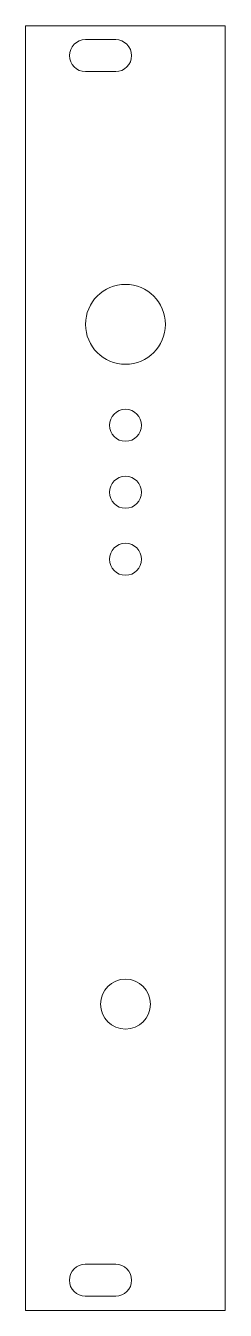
# Model space of a CAD drawing. Header units: millimetres. Extents: x 0 to 20, y 0 to 129.
import ezdxf

# ---------------------------------------------------------------- set-up
doc = ezdxf.new("R2010")
doc.units = ezdxf.units.MM
doc.header["$MEASUREMENT"] = 0
doc.layers.add('Outline', color=7, linetype='Continuous', lineweight=0)

# ---------------------------------------------------------------- blocks, each defined once
blk = doc.blocks.new('Block_0')
at = {"layer": 'Outline', "color": 250, "lineweight": 5, "true_color": 0x231f20}
blk.add_lwpolyline([(0, 0.02), (20, 0.02), (20, 128.52), (0, 128.52)], close=True, dxfattribs=at)
for points in [[(5.99, 123.93), (5.1, 123.93), (4.39, 124.64), (4.39, 125.53), (4.39, 126.41), (5.1, 127.13), (5.99, 127.13), (5.99, 127.13), (9.02, 127.13), (9.02, 127.13), (9.9, 127.13), (10.62, 126.41), (10.62, 125.53), (10.62, 124.64), (9.9, 123.93), (9.02, 123.93), (9.02, 123.93), (5.99, 123.93), (5.99, 123.93)], [(5.98, 1.43), (5.1, 1.43), (4.38, 2.15), (4.38, 3.03), (4.38, 3.92), (5.1, 4.63), (5.98, 4.63), (5.98, 4.63), (9.02, 4.63), (9.02, 4.63), (9.9, 4.63), (10.62, 3.92), (10.62, 3.03), (10.62, 2.15), (9.9, 1.43), (9.02, 1.43), (9.02, 1.43), (5.98, 1.43), (5.98, 1.43)]]:
    blk.add_open_spline(points, degree=3, knots=[0, 0, 0, 0, 1, 1, 1, 2, 2, 2, 3, 3, 3, 4, 4, 4, 5, 5, 5, 6, 6, 6, 6], dxfattribs=at)
blk = doc.blocks.new('Block_2')
at = {"layer": 'Outline', "color": 250, "lineweight": 5, "true_color": 0x231f20}
for points in [[(10, 90.15), (10.89, 90.15), (11.6, 89.43), (11.6, 88.55), (11.6, 87.66), (10.89, 86.95), (10, 86.95), (9.12, 86.95), (8.4, 87.66), (8.4, 88.55), (8.4, 89.43), (9.12, 90.15), (10, 90.15)], [(10, 83.45), (10.89, 83.45), (11.6, 82.73), (11.6, 81.85), (11.6, 80.96), (10.89, 80.25), (10, 80.25), (9.12, 80.25), (8.4, 80.96), (8.4, 81.85), (8.4, 82.73), (9.12, 83.45), (10, 83.45)], [(10, 76.75), (10.89, 76.75), (11.6, 76.03), (11.6, 75.15), (11.6, 74.26), (10.89, 73.55), (10, 73.55), (9.12, 73.55), (8.4, 74.26), (8.4, 75.15), (8.4, 76.03), (9.12, 76.75), (10, 76.75)]]:
    blk.add_open_spline(points, degree=3, knots=[0, 0, 0, 0, 1, 1, 1, 2, 2, 2, 3, 3, 3, 4, 4, 4, 4], dxfattribs=at)
blk = doc.blocks.new('Block_1')
at = {"layer": 'Outline', "color": 250, "lineweight": 5, "true_color": 0x231f20}
blk.add_circle((10, 98.65), 4, dxfattribs=at)
blk.add_open_spline([(10, 33.15), (11.38, 33.15), (12.5, 32.03), (12.5, 30.65), (12.5, 29.27), (11.38, 28.15), (10, 28.15), (8.62, 28.15), (7.5, 29.27), (7.5, 30.65), (7.5, 32.03), (8.62, 33.15), (10, 33.15)], degree=3, knots=[0, 0, 0, 0, 1, 1, 1, 2, 2, 2, 3, 3, 3, 4, 4, 4, 4], dxfattribs=at)
at = {"layer": 'Outline'}
blk.add_blockref('Block_2', (0, 0), dxfattribs=at)

msp = doc.modelspace()

# ---------------------------------------------------------------- block references
at = {"layer": 'Outline'}
for name in ['Block_0', 'Block_1']:
    msp.add_blockref(name, (0, 0), dxfattribs=at)

doc.saveas('drawing.dxf')
